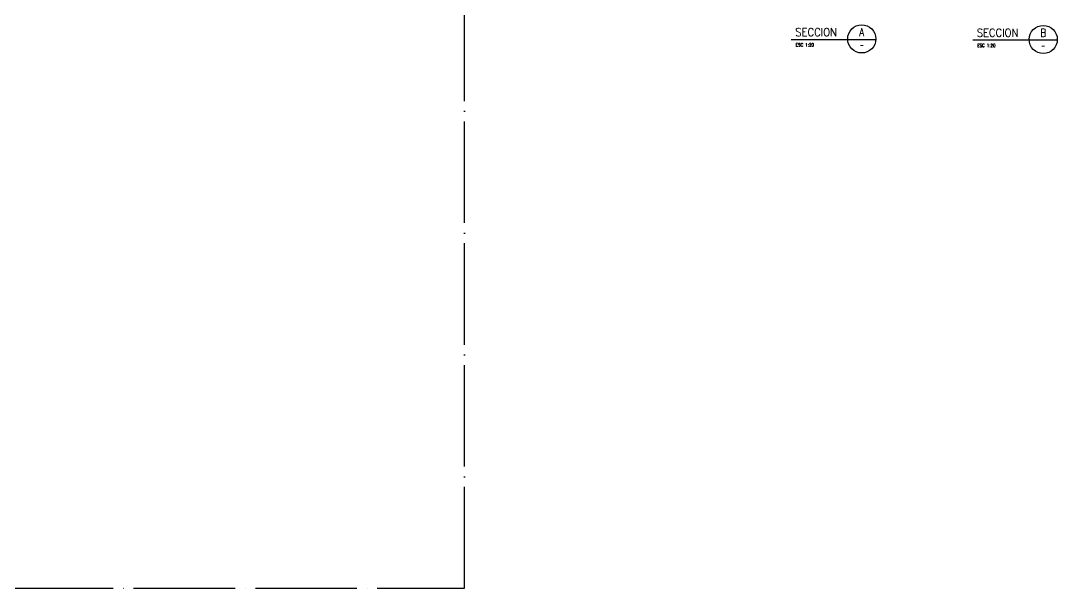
# Model space of a CAD drawing. Extents: x 2750 to 11313, y 3653 to 11429.
# Drawn here: x 7746 to 9278, y 3653 to 4493 of the extents above; entities that cross this region are included whole.
import ezdxf
from ezdxf.enums import TextEntityAlignment as Align

# ---------------------------------------------------------------- set-up
doc = ezdxf.new("R2010")
doc.units = 0
doc.header["$LTSCALE"] = 60
doc.linetypes.add('EJES', pattern=[3, 2.5, -0.25, 0, -0.25])
doc.layers.get('0').update_dxf_attribs({"linetype": 'CONTINUOUS'})
doc.layers.add('CROP', color=8, linetype='EJES', plot=False)
doc.layers.add('TITULO', color=6, linetype='CONTINUOUS')
doc.styles.add('COTAS', font='romans.shx', dxfattribs={"width": 0.9})

# ---------------------------------------------------------------- blocks, each defined once
blk = doc.blocks.new('*U8')
at = {"layer": 'CROP'}
blk.add_lwpolyline([(-1974.1, -572.3), (3557.7, -572.3), (3557.7, 2997.6), (-1974.1, 2997.6)], close=True, dxfattribs=at)
at = {"color": 2, "style": 'COTAS', "width": 0.9}
blk.add_attdef('ESCALA', (29.5, -27), '', height=12, dxfattribs=at)
at = {"layer": 'TITULO', "color": 7, "style": 'COTAS', "width": 0.9}
blk.add_attdef('TITULO', (25, 20), '', height=35, dxfattribs=at)
at = {"layer": 'TITULO', "color": 2, "style": 'COTAS', "width": 0.9}
blk.add_attdef('NV_LOSAS', text='', height=15, dxfattribs=at).set_placement((434.5, -56), align=Align.RIGHT)
blk.add_attdef('NIVEL', text='', height=15, dxfattribs=at).set_placement((522.8, -50), align=Align.MIDDLE)
blk.add_attdef('SIC', (602, -56), '', height=15, dxfattribs=at)
blk = doc.blocks.new('*U193')
at = {"layer": 'TITULO'}
blk.add_line((124.8, 0), (0, 0), dxfattribs=at)
at = {"layer": 'TITULO', "color": 1}
blk.add_circle((104.1, 1.2), 20.8, dxfattribs=at)
at = {"layer": 'TITULO', "style": 'COTAS', "width": 0.9}
blk.add_attdef('TITULO', (5.9, 5.2), '', height=12, dxfattribs=at)
at = {"layer": 'TITULO', "style": 'COTAS', "width": 0.8}
blk.add_attdef('SECCION', text='', height=12, dxfattribs=at).set_placement((104.1, 11.2), align=Align.MIDDLE)
at = {"layer": 'TITULO', "color": 2, "style": 'COTAS', "width": 0.9}
blk.add_attdef('ESCALA', (6.5, -10), '', height=4.8, dxfattribs=at)
blk.add_attdef('PLANO', text='', height=6, dxfattribs=at).set_placement((104.1, -8.2), align=Align.MIDDLE)

msp = doc.modelspace()

# ---------------------------------------------------------------- block references
msp.add_blockref('*U8', (4844.17858983, 4225.60696946))
for p, values in [((8884.77376373, 4464.45852143), {'TITULO': 'SECCION', 'SECCION': 'A', 'PLANO': '-', 'ESCALA': 'ESC 1:20'}), ((9152.88902816, 4463.59668696), {'TITULO': 'SECCION', 'SECCION': 'B', 'PLANO': '-', 'ESCALA': 'ESC 1:20'})]:
    msp.add_blockref('*U193', p).add_auto_attribs(values)

doc.saveas('drawing.dxf')
